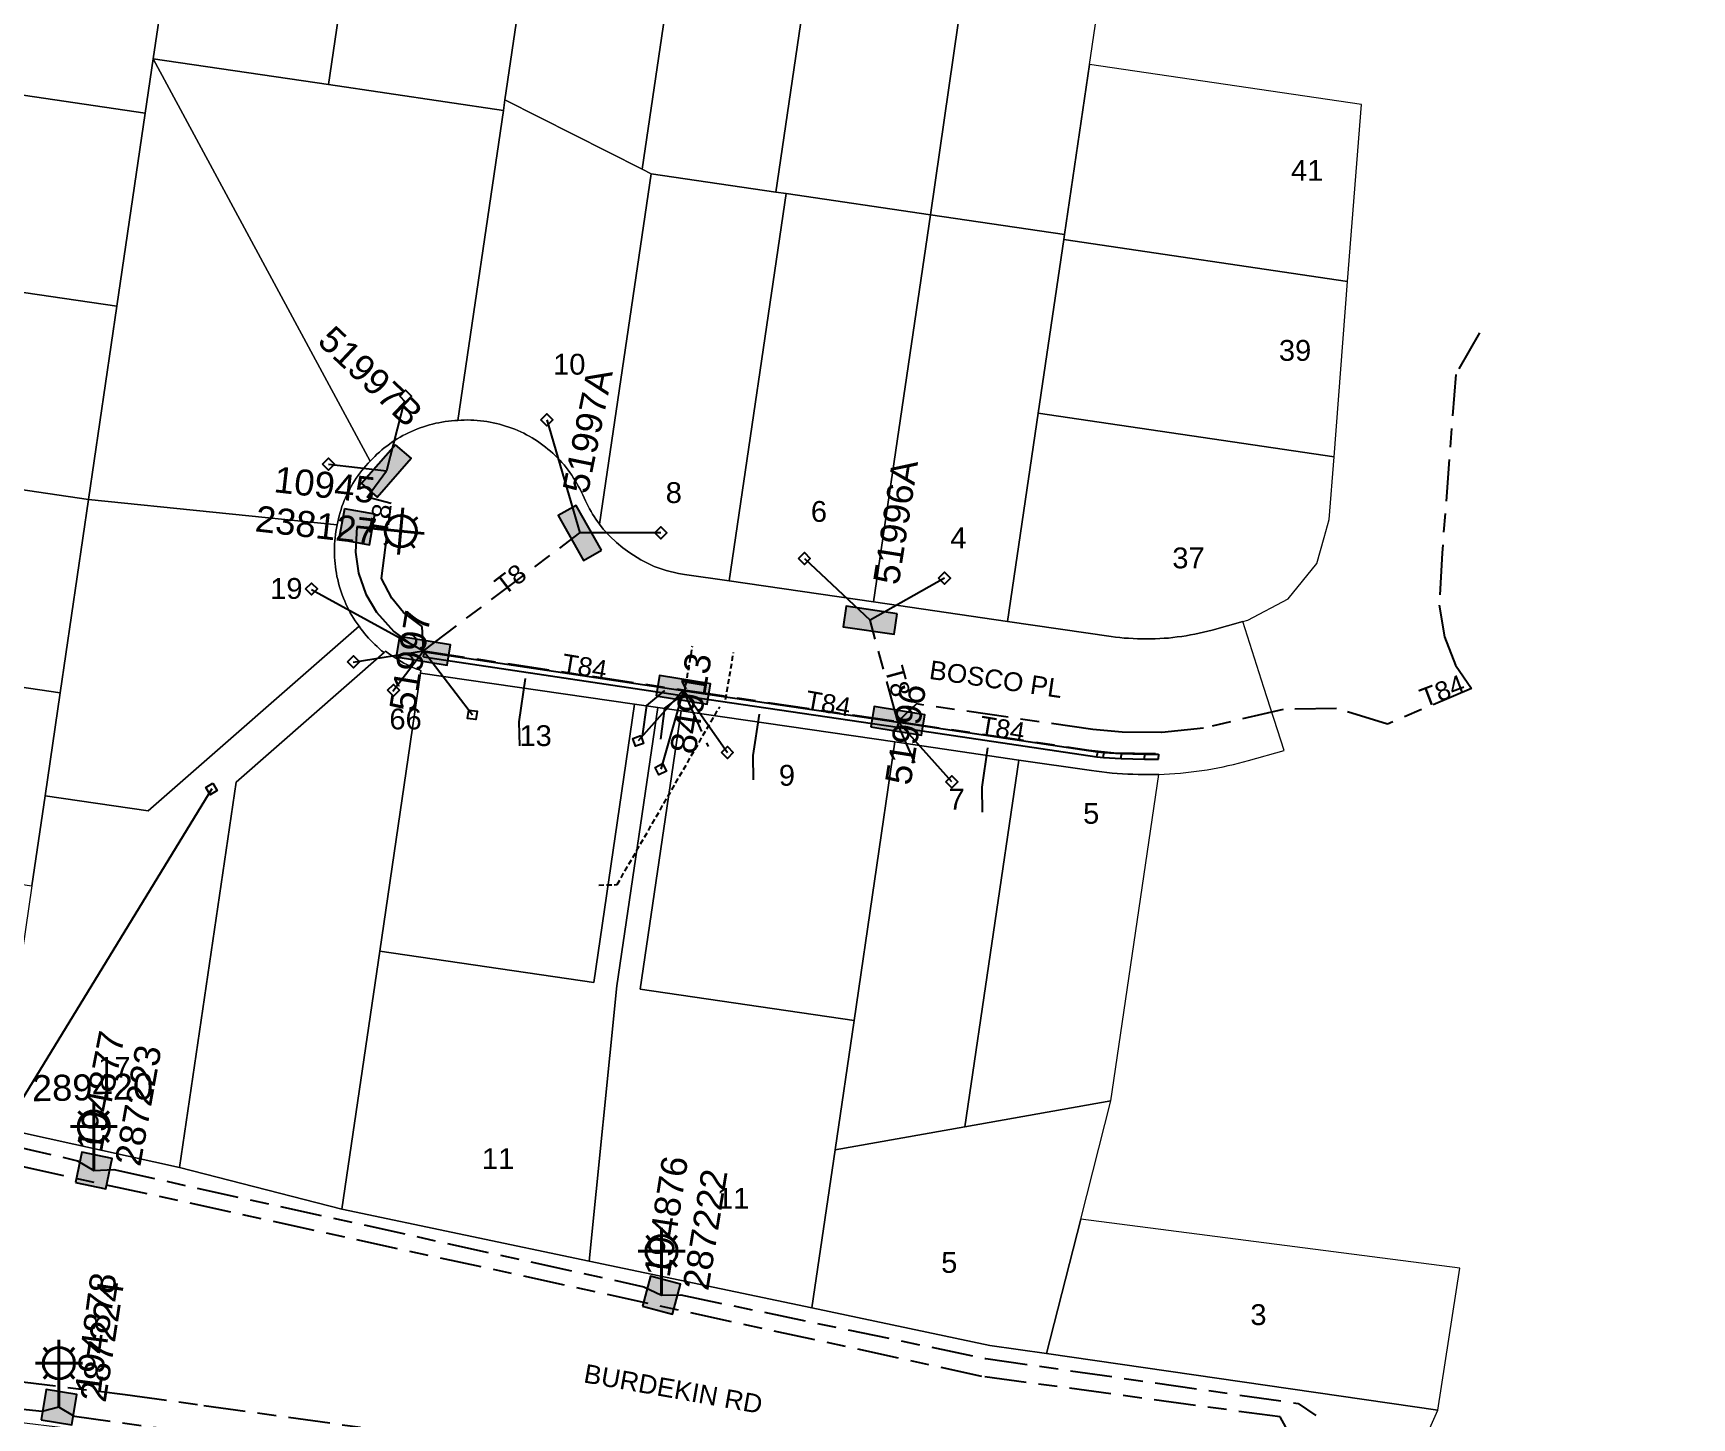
# Model space of a CAD drawing. Header units: metres. Extents: x 302094 to 304730, y 6265242 to 6268907.
# Drawn here: x 304093 to 304252.2, y 6267763.7 to 6267896.6 of the extents above; entities that cross this region are included whole.
import ezdxf
from ezdxf.enums import TextEntityAlignment as Align

# ---------------------------------------------------------------- set-up
doc = ezdxf.new("R2010")
doc.units = ezdxf.units.M
doc.linetypes.add('Cable Exist UG', pattern=[8.2, 4, -1.2, 1.8, -1.2])
doc.linetypes.add('DASHED', pattern=[0.75, 0.5, -0.25])
doc.layers.get('0').update_dxf_attribs({"color": 6})
for name, color, linetype in [('_User Miscellaneous12', 7, 'Continuous'), ('Duct_SP_EXT', 7, 'Continuous'), ('Equip_SP_SL_EXT', 7, 'Continuous'), ('Mains_HV_EXT', 1, 'Continuous'), ('Mains_LV_EXT', 5, 'Continuous'), ('Mains_LV_SL_EXT', 4, 'Continuous'), ('Mains_SL_EXT', 3, 'Continuous'), ('Mains_TR_EXT', 7, 'Continuous'), ('Services_SP_EXT', 7, 'Continuous'), ('SupportsOH_SP_TR_HV_LV_SL_EXT', 7, 'Continuous'), ('SupportsUG_SP_LV_EXT', 7, 'Continuous'), ('SupportsUG_SP_LV_SL_EXT', 7, 'Continuous'), ('Trench_SP_EXT', 7, 'Continuous')]:
    doc.layers.add(name, color=color, linetype=linetype)
for name, color, linetype, lineweight in [('Cadastre Buildings_SP_EXT', 9, 'Continuous', 5), ('Cadastre Land Parcels_SP_EXT', 7, 'Continuous', 5), ('Cadastre Roads_SP_EXT', 9, 'Continuous', 5)]:
    doc.layers.add(name, color=color, linetype=linetype, lineweight=lineweight)
doc.layers.add('UNKNOWN_FEATURES', color=1, linetype='DASHED', plot=False)
doc.styles.add('COLUMN_LABEL', font='arial.ttf')
doc.styles.add('iecARIAL', font='arial.ttf', dxfattribs={"height": 2})
doc.styles.add('POLE_LABEL', font='arial.ttf')
doc.styles.get("Standard").update_dxf_attribs({"font": 'arial.ttf'})

# ---------------------------------------------------------------- blocks, each defined once
blk = doc.blocks.new('COLUMN_EXT')
blk.add_hatch(color=256).paths.add_polyline_path([(-1.49, 1.48), (-1.49, -1.49), (1.48, -1.49), (1.48, 1.48)])
blk.add_lwpolyline([(-1.49, -1.49), (1.48, -1.49), (1.48, 1.48), (-1.49, 1.48)], close=True)
for tag, height, style, flags, p in [('ASSET_NUM', 2.5, 'COLUMN_LABEL', 8, (2, 2)), ('STRUCTURE_PLANT_NUMBER', 0.2, 'POLE_LABEL', 9, (1.81, 0.03)), ('STREET_CODE', 0.2, 'COLUMN_LABEL', 9, (1.81, -0.2))]:
    blk.add_attdef(tag, text='', height=height, dxfattribs=dict(style=style, flags=flags)).set_placement(p, align=Align.MIDDLE_LEFT)
at = {"flags": 9}
for tag, p in [('COLUMN_TYPE', (1.81, -0.4)), ('OWNED_BY', (1.81, -0.6)), ('STATE', (1.81, -0.8)), ('USAGE', (1.81, -1)), ('STREETNAME', (1.81, -1.6)), ('LEGEND', (1.81, -1.2)), ('LOCATION', (1.81, -1.4)), ('SUBURB', (1.81, -1.8)), ('NOTES', (1.81, -2))]:
    blk.add_attdef(tag, text='', height=0.2, dxfattribs=at).set_placement(p, align=Align.MIDDLE_LEFT)
at = {"flags": 1}
blk.add_attdef('Z', (1.81, -2.35), '', height=0.2, dxfattribs=at)
blk = doc.blocks.new('PILLAR_EXT')
blk.add_hatch(color=256).paths.add_polyline_path([(-2.475, 0.99), (-2.475, -0.99), (2.475, -0.99), (2.475, 0.99)])
blk.add_lwpolyline([(-2.475, -0.99), (2.475, -0.99), (2.475, 0.99), (-2.475, 0.99)], close=True)
at = {"style": 'iecARIAL', "flags": 8}
blk.add_attdef('ASSET_NUM', (1.5, 3.5), '', height=2.5, dxfattribs=at)
for tag, p, flags in [('OWNED_BY', (0, -0.2), 9), ('STATE', (0, -0.4), 9), ('SUPPORT_TYPE', (0, -0.6), 9), ('USAGE', (0, -0.8), 9), ('LEGEND', (0, -1), 9), ('LOCATION', (0, -1.2), 9), ('NOTES', (0, -1.4), 9), ('PARENT', (0, -1.6), 9), ('STREETNAME', (0, -1.8), 9), ('SUBURB', (0, -2), 1)]:
    blk.add_attdef(tag, p, '', height=0.2, dxfattribs=dict(flags=flags))
blk = doc.blocks.new('SL_LANTERN_EXT')
at = {"lineweight": 40}
for p, q in [((0, 1.97), (0, 6.47)), ((-1.46, 5.68), (-1.06, 5.28)), ((1.46, 5.68), (1.06, 5.28)), ((-2.25, 4.22), (2.25, 4.22)), ((-1.46, 2.76), (-1.06, 3.16)), ((0, 0), (0, 2.72)), ((1.46, 2.76), (1.06, 3.16))]:
    blk.add_line(p, q, dxfattribs=at)
blk.add_circle((0, 4.22), 1.5, dxfattribs=at)
at = {"style": 'iecARIAL', "flags": 8}
blk.add_attdef('ASSET_NUM', (1.5, 1.5), '', height=2.5, dxfattribs=at)
for tag, p, height, flags in [('OPERATING_VOLTAGE', (0.98, -1.65), 0.2, 9), ('CONSTRUCTED_VOLTAGE', (0.98, -0.65), 0.2, 9), ('CONTROL_TYPE', (0.98, -0.85), 0.2, 9), ('LANTERN_PURPOSE', (0.98, -1.05), 0.2, 9), ('LANTERN_TYPE', (0.98, -1.25), 0.2, 9), ('NO_PHASES', (0.98, -1.45), 0.2, 9), ('LNUMBER', (2.18, -3.25), 2.5, 8), ('ORIENTATION', (0.98, -1.85), 0.2, 9), ('OWNED_BY', (0.98, -2.05), 0.2, 9), ('STATE', (0.98, -2.25), 0.2, 9), ('USAGE', (0.98, -2.45), 0.2, 9), ('CEXIST', (0.98, -2.65), 0.2, 9), ('CNEW', (0.98, -2.85), 0.2, 9), ('CNUMBER', (0.98, -3.05), 0.2, 9), ('CREMOVE', (0.98, -3.25), 0.2, 9), ('CREPLACE', (0.98, -3.45), 0.2, 9), ('LKINGHEIGHT', (0.98, -3.65), 0.2, 9), ('LBRACKET', (0.98, -3.85), 0.2, 9), ('LBRACKETVOCAB', (0.98, -4.05), 0.2, 9), ('LCATEGORY', (0.98, -4.25), 0.2, 9), ('LCHARGE1', (0.98, -4.45), 0.2, 9), ('LCHARGE1PERCENT', (0.98, -4.65), 0.2, 9), ('LCHARGE2', (0.98, -4.85), 0.2, 9), ('LCHARGE2PERCENT', (0.98, -5.05), 0.2, 9), ('LCHARGE3', (0.98, -5.25), 0.2, 9), ('LCHARGE3PERCENT', (0.98, -5.45), 0.2, 9), ('LEXIST', (0.98, -5.65), 0.2, 9), ('LLAMP', (0.98, -5.85), 0.2, 9), ('LLAMPVOCAB', (0.98, -6.05), 0.2, 9), ('LMAST', (0.98, -6.25), 0.2, 9), ('LMASTVOCAB', (0.98, -6.45), 0.2, 9), ('LNEW', (0.98, -6.65), 0.2, 9), ('LANTNUMBER', (0.98, -6.85), 0.2, 9), ('LOUTREACH', (0.98, -7.25), 0.2, 9), ('LOUTREACHVOCAB', (0.98, -7.45), 0.2, 9), ('LRATECODE', (0.98, -7.65), 0.2, 9), ('LREMOVE', (0.98, -7.85), 0.2, 9), ('LREPLACE', (0.98, -8.05), 0.2, 9), ('STREETNAME', (0.98, -9.25), 0.2, 9), ('SUBURB', (0.98, -9.45), 0.2, 1), ('LTYPE', (0.98, -8.25), 0.2, 9), ('LTYPEVOCAB', (0.98, -8.45), 0.2, 9), ('LEGEND', (0.98, -8.65), 0.2, 9), ('LOCATION', (0.98, -8.85), 0.2, 9), ('NOTES', (0.98, -9.05), 0.2, 9)]:
    blk.add_attdef(tag, p, '', height=height, dxfattribs=dict(flags=flags))
blk = doc.blocks.new('CCP_EXT')
at = {"flags": 9}
for tag, p in [('LIFE_SUPPORT', (0, -1.6)), ('STATE', (0, -1.8)), ('NOTES', (0, -2))]:
    blk.add_attdef(tag, text='', height=0.2, dxfattribs=at).set_placement(p, align=Align.MIDDLE_LEFT)
blk.add_wipeout([(0, 0.57), (0.57, 0), (0, -0.57), (-0.57, 0)])
blk.add_lwpolyline([(-0.57, 0), (0, 0.57), (0.57, 0), (0, -0.57), (-0.57, 0)])
at = {"flags": 1}
blk.add_attdef('Z', (0, 0), '', height=0.2, dxfattribs=at)
at = {"flags": 9}
for tag, p in [('CCP_TYPE', (0, 0)), ('CONSTRUCTED_VOLTAGE', (0, -0.2)), ('OPERATING_VOLTAGE', (0, -0.6)), ('ORIENTATION', (0, -0.8)), ('OWNED_BY', (0, -1)), ('NO_PHASES', (0, -0.4)), ('USAGE', (0, -1.2)), ('LEGEND', (0, -1.4))]:
    blk.add_attdef(tag, text='', height=0.2, dxfattribs=at).set_placement(p, align=Align.MIDDLE_LEFT)
blk = doc.blocks.new('POLE_EXT')
blk.add_hatch(color=256).paths.add_polyline_path([(-1, 0, 1), (1, 0, 1)])
blk.add_lwpolyline([(-1, 0, 1), (1, 0, 1)], format="xyb", close=True)
for tag, height, flags, p in [('pNumber', 2.5, 8, (-17.84, 2.07)), ('OWNED_BY', 0.2, 9, (1.35, -0.4)), ('SPECIAL_USE', 0.2, 9, (1.35, -0.8)), ('STATE', 0.2, 9, (1.35, -1)), ('cLV', 0.2, 9, (1.35, -1.4)), ('hDepth', 0.2, 9, (1.35, -1.6)), ('PARENT', 0.2, 9, (1.35, -0.6)), ('USAGE', 0.2, 9, (1.35, -1.2)), ('hDia', 0.2, 9, (1.35, -1.8)), ('cHV', 0.2, 9, (1.35, -2)), ('LBRACKET', 0.2, 9, (1.35, -2.2)), ('LExisting', 0.2, 9, (1.35, -2.4)), ('LANTNUMBER', 0.2, 9, (1.35, -2.6)), ('LOther', 0.2, 9, (1.35, -2.8)), ('LRemove', 0.2, 9, (1.35, -3)), ('LEGEND', 0.2, 9, (1.35, -3.2)), ('cLinedev', 0.2, 9, (1.35, -3.4)), ('pExisting', 0.2, 9, (1.35, -3.8)), ('pFooting', 0.2, 9, (1.35, -4.4)), ('pNew', 0.2, 9, (1.35, -4.6)), ('LOCATION', 0.2, 9, (1.35, -3.6)), ('PFNUMBER', 0.2, 9, (1.35, -4)), ('NEWPFNUMBER', 0.2, 9, (1.35, -4.2)), ('pRelocate', 0.2, 9, (1.35, -5)), ('pRemove', 0.2, 9, (1.35, -5.2)), ('pReplace', 0.2, 9, (1.35, -5.4)), ('pStay', 0.2, 9, (1.35, -5.6)), ('pType', 0.2, 9, (1.35, -5.8)), ('cspan', 0.2, 9, (1.35, -6)), ('STREETNAME', 0.2, 9, (1.35, -6.2)), ('SUBURB', 0.2, 9, (1.35, -6.4)), ('OPERATED_BY', 0.2, 9, (1.36, -7.01)), ('NOTES', 0.2, 9, (1.35, -6.6)), ('MAINTAINED_BY', 0.2, 9, (1.36, -6.81))]:
    blk.add_attdef(tag, text='', height=height, dxfattribs=dict(flags=flags)).set_placement(p, align=Align.MIDDLE_LEFT)
at = {"style": 'POLE_LABEL'}
for tag, height, flags, p in [('ASSET_NUM', 2.5, 8, (2, 2)), ('STRUCTURE_PLANT_NUMBER', 0.2, 9, (1.35, 0.03)), ('STREET_CODE', 0.2, 9, (1.35, -0.2))]:
    blk.add_attdef(tag, text='', height=height, dxfattribs=dict(at, flags=flags)).set_placement(p, align=Align.MIDDLE_LEFT)
at = {"flags": 1}
blk.add_attdef('Z', (1.35, -7.33), '', height=0.2, dxfattribs=at)

msp = doc.modelspace()

# ---------------------------------------------------------------- linework, layer by layer
at = {"layer": '_User Miscellaneous12'}
for p, q in [((304130.46, 6267836.71), (304130.49, 6267836.95)), ((304130.46, 6267836.71), (304155.45, 6267832.97)), ((304130.53, 6267837.18), (304130.49, 6267836.95)), ((304130.53, 6267837.18), (304155.52, 6267833.45)), ((304155.52, 6267833.45), (304155.49, 6267833.21)), ((304155.52, 6267833.45), (304155.49, 6267833.21)), ((304155.52, 6267833.45), (304176.01, 6267830.43)), ((304155.45, 6267832.97), (304155.49, 6267833.21)), ((304155.45, 6267832.97), (304155.49, 6267833.21)), ((304155.45, 6267832.97), (304175.95, 6267829.96)), ((304175.94, 6267829.96), (304175.98, 6267830.2)), ((304175.95, 6267829.96), (304175.98, 6267830.2)), ((304176.02, 6267830.43), (304175.98, 6267830.2)), ((304176.01, 6267830.43), (304175.98, 6267830.2)), ((304176.02, 6267830.43), (304195.12, 6267827.59)), ((304175.94, 6267829.96), (304195.06, 6267827.12)), ((304195.06, 6267827.12), (304195.09, 6267827.35)), ((304195.06, 6267827.12), (304195.7, 6267827.06)), ((304195.12, 6267827.59), (304195.09, 6267827.35)), ((304195.12, 6267827.59), (304195.73, 6267827.54)), ((304195.7, 6267827.06), (304195.71, 6267827.3)), ((304195.7, 6267827.06), (304197.39, 6267826.97)), ((304195.73, 6267827.54), (304195.71, 6267827.3)), ((304195.73, 6267827.54), (304197.41, 6267827.45)), ((304197.39, 6267826.97), (304197.4, 6267827.21)), ((304197.41, 6267827.45), (304197.4, 6267827.21)), ((304197.41, 6267827.45), (304199.64, 6267827.38)), ((304199.64, 6267827.38), (304200.98, 6267827.38)), ((304199.64, 6267827.38), (304199.64, 6267827.14)), ((304199.64, 6267826.9), (304199.64, 6267827.14)), ((304200.98, 6267827.38), (304200.98, 6267827.14)), ((304200.98, 6267826.9), (304200.98, 6267827.14)), ((304197.39, 6267826.97), (304199.64, 6267826.9)), ((304199.64, 6267826.9), (304200.98, 6267826.9))]:
    msp.add_line(p, q, dxfattribs=at)
at = {"layer": 'Cadastre Land Parcels_SP_EXT', "linetype": 'Continuous'}
for points in [[(304126.12, 6267924.29), (304109.3, 6267926.76), (304106.47, 6267907.46), (304104.51, 6267894.11), (304121.32, 6267891.64), (304126.12, 6267924.29)], [(304138.26, 6267890.19), (304142.91, 6267921.82), (304126.12, 6267924.29), (304121.32, 6267891.64), (304138.11, 6267889.17), (304138.26, 6267890.19)], [(304156.77, 6267919.78), (304142.91, 6267921.82), (304138.26, 6267890.19), (304151.43, 6267883.51), (304156.77, 6267919.78)], [(304169.63, 6267917.9), (304156.77, 6267919.78), (304151.43, 6267883.51), (304152.28, 6267883.08), (304164.25, 6267881.33), (304169.63, 6267917.9)], [(304184.38, 6267915.74), (304169.63, 6267917.9), (304164.25, 6267881.33), (304165.25, 6267881.19), (304179.1, 6267879.15), (304184.38, 6267915.74)], [(304194.37, 6267893.58), (304197.36, 6267913.94), (304195.94, 6267914.09), (304194.33, 6267914.3), (304192.82, 6267914.51), (304191.7, 6267914.67), (304191.27, 6267914.73), (304184.38, 6267915.74), (304179.1, 6267879.15), (304191.96, 6267877.26), (304194.37, 6267893.58)], [(304104.51, 6267894.11), (304106.47, 6267907.46), (304077.38, 6267911.74), (304074.65, 6267893.19), (304103.74, 6267888.91), (304104.51, 6267894.11)], [(304103.74, 6267888.91), (304074.65, 6267893.19), (304071.93, 6267874.64), (304101.02, 6267870.36), (304103.74, 6267888.91)], [(304220.46, 6267889.74), (304194.37, 6267893.58), (304191.96, 6267877.26), (304191.89, 6267876.76), (304219.14, 6267872.75), (304220.46, 6267889.74)], [(304152.28, 6267883.08), (304151.43, 6267883.51), (304138.26, 6267890.19), (304138.11, 6267889.17), (304133.74, 6267859.41), (304134.05, 6267859.43), (304134.36, 6267859.44), (304134.67, 6267859.45), (304134.98, 6267859.44), (304135.29, 6267859.43), (304135.6, 6267859.41), (304135.91, 6267859.38), (304136.22, 6267859.34), (304136.52, 6267859.3), (304136.83, 6267859.25), (304137.13, 6267859.19), (304137.44, 6267859.12), (304137.74, 6267859.04), (304138.04, 6267858.96), (304138.33, 6267858.87), (304138.63, 6267858.77), (304138.92, 6267858.67), (304139.21, 6267858.56), (304139.49, 6267858.43), (304139.78, 6267858.31), (304140.06, 6267858.17), (304140.33, 6267858.03), (304140.6, 6267857.88), (304140.87, 6267857.73), (304141.14, 6267857.56), (304141.4, 6267857.4), (304141.65, 6267857.22), (304141.9, 6267857.04), (304142.15, 6267856.85), (304142.39, 6267856.65), (304142.63, 6267856.45), (304142.86, 6267856.25), (304143.08, 6267856.03), (304143.3, 6267855.82), (304143.52, 6267855.59), (304143.73, 6267855.36), (304143.93, 6267855.13), (304144.13, 6267854.89), (304144.32, 6267854.64), (304144.5, 6267854.4), (304144.68, 6267854.14), (304144.85, 6267853.88), (304145.02, 6267853.62), (304145.17, 6267853.35), (304145.32, 6267853.08), (304145.47, 6267852.81), (304145.61, 6267852.53), (304145.74, 6267852.25), (304145.86, 6267851.97), (304145.98, 6267851.7), (304146.11, 6267851.44), (304146.24, 6267851.18), (304146.38, 6267850.92), (304146.53, 6267850.67), (304146.68, 6267850.42), (304146.83, 6267850.17), (304147, 6267849.93), (304147.16, 6267849.69), (304147.34, 6267849.45), (304152.28, 6267883.08)], [(304164.25, 6267881.33), (304152.28, 6267883.08), (304147.34, 6267849.45), (304147.7, 6267848.97), (304148.32, 6267848.31), (304148.96, 6267847.68), (304149.59, 6267847.17), (304150.24, 6267846.69), (304151.31, 6267846.04), (304152.59, 6267845.4), (304153.74, 6267845), (304154.91, 6267844.71), (304155.5, 6267844.63), (304159.78, 6267844.01), (304165.25, 6267881.19), (304164.25, 6267881.33)], [(304179.1, 6267879.15), (304165.25, 6267881.19), (304159.78, 6267844.01), (304173.63, 6267841.99), (304179.1, 6267879.15)], [(304189.44, 6267860.1), (304191.89, 6267876.76), (304191.96, 6267877.26), (304179.1, 6267879.15), (304173.63, 6267841.99), (304186.5, 6267840.11), (304189.44, 6267860.1)], [(304219.14, 6267872.75), (304191.89, 6267876.76), (304189.44, 6267860.1), (304217.84, 6267855.92), (304219.14, 6267872.75)], [(304101.02, 6267870.36), (304071.93, 6267874.64), (304069.21, 6267856.09), (304098.3, 6267851.81), (304101.02, 6267870.36)], [(304200.67, 6267838.44), (304201.1, 6267838.46), (304201.52, 6267838.49), (304201.95, 6267838.52), (304202.37, 6267838.57), (304202.79, 6267838.62), (304203.22, 6267838.67), (304203.64, 6267838.74), (304204.06, 6267838.81), (304204.47, 6267838.89), (304204.89, 6267838.98), (304205.31, 6267839.07), (304205.72, 6267839.17), (304206.13, 6267839.28), (304209.08, 6267840.11), (304209.55, 6267840.24), (304213.43, 6267842.27), (304216.19, 6267845.67), (304216.9, 6267848.18), (304217.38, 6267849.89), (304217.84, 6267855.92), (304189.44, 6267860.1), (304186.5, 6267840.11), (304196.43, 6267838.67), (304196.85, 6267838.61), (304197.27, 6267838.56), (304197.7, 6267838.52), (304198.12, 6267838.49), (304198.55, 6267838.46), (304198.97, 6267838.44), (304199.4, 6267838.43), (304199.82, 6267838.43), (304200.25, 6267838.43), (304200.67, 6267838.44)], [(304098.3, 6267851.81), (304069.21, 6267856.09), (304066.48, 6267837.54), (304095.57, 6267833.27), (304098.3, 6267851.81)], [(304124.26, 6267839.65), (304124.08, 6267839.9), (304123.9, 6267840.16), (304123.73, 6267840.42), (304123.57, 6267840.68), (304123.42, 6267840.95), (304123.27, 6267841.23), (304123.13, 6267841.5), (304123, 6267841.79), (304122.88, 6267842.07), (304122.76, 6267842.36), (304122.65, 6267842.65), (304122.54, 6267842.94), (304122.45, 6267843.24), (304122.36, 6267843.53), (304122.28, 6267843.83), (304122.21, 6267844.13), (304122.14, 6267844.44), (304122.08, 6267844.74), (304122.03, 6267845.05), (304121.99, 6267845.36), (304121.96, 6267845.67), (304121.93, 6267845.97), (304121.91, 6267846.29), (304121.9, 6267846.6), (304121.9, 6267846.91), (304121.9, 6267847.22), (304121.91, 6267847.53), (304121.94, 6267847.84), (304121.96, 6267848.15), (304122, 6267848.45), (304122.04, 6267848.76), (304122.1, 6267849.07), (304122.16, 6267849.37), (304098.3, 6267851.81), (304095.57, 6267833.27), (304094.12, 6267823.38), (304104.02, 6267821.92), (304124.26, 6267839.65)], [(304112.46, 6267824.69), (304126.66, 6267837.12), (304126.43, 6267837.3), (304126.21, 6267837.49), (304125.99, 6267837.69), (304125.78, 6267837.89), (304125.57, 6267838.09), (304125.37, 6267838.3), (304125.17, 6267838.51), (304124.98, 6267838.73), (304124.79, 6267838.95), (304124.61, 6267839.18), (304124.43, 6267839.41), (304124.26, 6267839.65), (304104.02, 6267821.92), (304094.12, 6267823.38), (304092.85, 6267814.72), (304089.45, 6267791.58), (304107.03, 6267787.68), (304112.46, 6267824.69)], [(304094.12, 6267823.38), (304095.57, 6267833.27), (304066.48, 6267837.54), (304063.76, 6267818.99), (304092.85, 6267814.72), (304094.12, 6267823.38)], [(304126.24, 6267808.45), (304130.17, 6267835.16), (304130.2, 6267835.4), (304129.92, 6267835.5), (304129.65, 6267835.61), (304129.37, 6267835.73), (304129.1, 6267835.86), (304128.83, 6267835.99), (304128.57, 6267836.12), (304128.3, 6267836.27), (304128.04, 6267836.41), (304127.79, 6267836.57), (304127.54, 6267836.73), (304127.29, 6267836.9), (304127.05, 6267837.07), (304126.81, 6267837.25), (304126.66, 6267837.12), (304112.46, 6267824.69), (304107.03, 6267787.68), (304122.61, 6267783.71), (304126.24, 6267808.45)], [(304150.7, 6267832.17), (304130.17, 6267835.16), (304126.24, 6267808.45), (304146.78, 6267805.46), (304150.7, 6267832.17)], [(304152.93, 6267831.85), (304150.7, 6267832.17), (304146.78, 6267805.46), (304126.24, 6267808.45), (304122.61, 6267783.71), (304146.33, 6267778.72), (304149.01, 6267805.13), (304152.93, 6267831.85)], [(304169.94, 6267789.39), (304171.77, 6267801.82), (304151.24, 6267804.81), (304155.16, 6267831.53), (304152.93, 6267831.85), (304149.01, 6267805.13), (304146.33, 6267778.72), (304167.72, 6267774.22), (304169.94, 6267789.39)], [(304175.69, 6267828.54), (304155.16, 6267831.53), (304151.24, 6267804.81), (304171.77, 6267801.82), (304175.69, 6267828.54)], [(304187.57, 6267826.81), (304175.69, 6267828.54), (304171.77, 6267801.82), (304169.94, 6267789.39), (304182.4, 6267791.6), (304187.57, 6267826.81)], [(304200.02, 6267825.41), (304199.52, 6267825.42), (304199.02, 6267825.42), (304198.53, 6267825.44), (304198.03, 6267825.46), (304197.53, 6267825.48), (304197.03, 6267825.52), (304196.54, 6267825.56), (304196.04, 6267825.61), (304195.54, 6267825.66), (304195.05, 6267825.73), (304194.56, 6267825.79), (304187.57, 6267826.81), (304182.4, 6267791.6), (304196.41, 6267794.09), (304201.02, 6267825.43), (304200.52, 6267825.42), (304200.02, 6267825.41)], [(304193.53, 6267782.73), (304196.41, 6267794.09), (304182.4, 6267791.6), (304169.94, 6267789.39), (304167.72, 6267774.22), (304184.81, 6267770.62), (304190.25, 6267769.83), (304193.53, 6267782.73)], [(304229.91, 6267778.04), (304193.53, 6267782.73), (304190.25, 6267769.83), (304227.79, 6267764.39), (304229.91, 6267778.04)]]:
    msp.add_lwpolyline(points, close=True, dxfattribs=at)
at = {"layer": 'Cadastre Roads_SP_EXT', "linetype": 'Continuous'}
msp.add_lwpolyline([(304091.34, 6267763.29), (304100.89, 6267762.13), (304108.81, 6267761.11), (304125.55, 6267758.65), (304126.61, 6267758.5), (304150.44, 6267755.06), (304170.29, 6267752.23), (304177.42, 6267751.18), (304186.99, 6267749.4), (304203.68, 6267746.27), (304218.47, 6267743.52), (304222.96, 6267753.57), (304222.96, 6267753.57), (304227.79, 6267764.39), (304190.25, 6267769.83), (304184.81, 6267770.62), (304167.72, 6267774.22), (304146.33, 6267778.72), (304122.61, 6267783.71), (304107.03, 6267787.68), (304089.45, 6267791.58)], dxfattribs=at)
at = {"layer": 'Duct_SP_EXT'}
for p, q in [((304130.46, 6267836.71), (304130.49, 6267836.95)), ((304130.46, 6267836.71), (304155.45, 6267832.97)), ((304130.53, 6267837.18), (304130.49, 6267836.95)), ((304130.53, 6267837.18), (304155.52, 6267833.45)), ((304155.52, 6267833.45), (304155.49, 6267833.21)), ((304155.52, 6267833.45), (304155.49, 6267833.21)), ((304155.52, 6267833.45), (304176.01, 6267830.43)), ((304155.45, 6267832.97), (304155.49, 6267833.21)), ((304155.45, 6267832.97), (304155.49, 6267833.21)), ((304155.45, 6267832.97), (304175.95, 6267829.96)), ((304175.94, 6267829.96), (304175.98, 6267830.2)), ((304175.95, 6267829.96), (304175.98, 6267830.2)), ((304176.02, 6267830.43), (304175.98, 6267830.2)), ((304176.01, 6267830.43), (304175.98, 6267830.2)), ((304176.02, 6267830.43), (304195.12, 6267827.59)), ((304175.94, 6267829.96), (304195.06, 6267827.12)), ((304195.06, 6267827.12), (304195.09, 6267827.35)), ((304195.06, 6267827.12), (304195.7, 6267827.06)), ((304195.12, 6267827.59), (304195.09, 6267827.35)), ((304195.12, 6267827.59), (304195.73, 6267827.54)), ((304195.7, 6267827.06), (304195.71, 6267827.3)), ((304195.7, 6267827.06), (304197.39, 6267826.97)), ((304195.73, 6267827.54), (304195.71, 6267827.3)), ((304195.73, 6267827.54), (304197.41, 6267827.45)), ((304197.39, 6267826.97), (304197.4, 6267827.21)), ((304197.41, 6267827.45), (304197.4, 6267827.21)), ((304197.41, 6267827.45), (304199.64, 6267827.38)), ((304199.64, 6267827.38), (304200.98, 6267827.38)), ((304199.64, 6267827.38), (304199.64, 6267827.14)), ((304199.64, 6267826.9), (304199.64, 6267827.14)), ((304200.98, 6267827.38), (304200.98, 6267827.14)), ((304200.98, 6267826.9), (304200.98, 6267827.14)), ((304197.39, 6267826.97), (304199.64, 6267826.9)), ((304199.64, 6267826.9), (304200.98, 6267826.9))]:
    msp.add_line(p, q, dxfattribs=at)
at = {"layer": 'Duct_SP_EXT', "linetype": 'Continuous'}
for points in [[(304139.68, 6267828.18), (304139.64, 6267830.48), (304140.23, 6267834.62)], [(304162.12, 6267824.9), (304162.07, 6267827.23), (304162.7, 6267831.22)], [(304184.1, 6267821.81), (304184.05, 6267824.21), (304184.6, 6267827.99)]]:
    msp.add_lwpolyline(points, dxfattribs=at)
at = {"layer": 'Mains_HV_EXT', "linetype": 'Cable Exist UG'}
msp.add_lwpolyline([(304614.21, 6267788), (304616.01, 6267789.37), (304623.3, 6267791), (304624.29, 6267787.63), (304624.78, 6267784.15), (304624.85, 6267780.48), (304624.67, 6267777.79), (304622.58, 6267762.92), (304619.86, 6267749.46), (304617.94, 6267748.91), (304616.23, 6267748.18), (304615.21, 6267747.96), (304610.28, 6267706.37), (304475.78, 6267725.23), (304413.66, 6267732.53), (304214.25, 6267760.84), (304212.65, 6267763.75), (304184.04, 6267767.64), (304088.94, 6267788.43), (304070.61, 6267793.28), (304023.25, 6267799.17), (303912.55, 6267807.68), (303866.47, 6267814.32)], dxfattribs=at)
at = {"layer": 'Mains_LV_EXT', "linetype": 'Cable Exist UG'}
for points in [[(304130.43, 6267837.28), (304145.45, 6267848.61)], [(304175.97, 6267830.5), (304173.31, 6267840.22)], [(304130.43, 6267837.28), (304155.39, 6267833.54)], [(304155.39, 6267833.54), (304175.97, 6267830.5)], [(304175.97, 6267830.5), (304194.31, 6267827.77), (304196.69, 6267827.5), (304200.97, 6267827.44)]]:
    msp.add_lwpolyline(points, dxfattribs=at)
at = {"layer": 'Mains_SL_EXT', "linetype": 'Cable Exist UG'}
for points in [[(304070.28, 6267795.04), (304071.57, 6267794.89), (304073.9, 6267793.84), (304077.42, 6267792.79), (304087.43, 6267790.56), (304087.98, 6267790.93), (304090.43, 6267790.42), (304090.77, 6267789.84), (304097.25, 6267788.35), (304098.8, 6267787.4)], [(304098.8, 6267787.4), (304100.72, 6267787.49), (304151.58, 6267776.25), (304153.3, 6267775.44)], [(304153.3, 6267775.44), (304155.14, 6267775.47), (304184.43, 6267769.35), (304214.4, 6267765.05), (304216.1, 6267763.89)], [(304095.46, 6267764.69), (304093.86, 6267764.28), (304073.78, 6267766.36), (304072.66, 6267767.15)], [(304150.85, 6267756.96), (304149.13, 6267756.7), (304096.95, 6267763.78), (304095.46, 6267764.69)]]:
    msp.add_lwpolyline(points, dxfattribs=at)
at = {"layer": 'Mains_TR_EXT', "linetype": 'Cable Exist UG'}
msp.add_lwpolyline([(304091.15, 6267767.21), (304101.81, 6267765.91), (304109.36, 6267764.86), (304126.23, 6267762.5), (304127.73, 6267762.3), (304150.99, 6267758.98), (304172.04, 6267755.95), (304178.24, 6267755.1), (304187.74, 6267753.34), (304204.42, 6267750.2), (304219.2, 6267747.48), (304274.66, 6267741.5), (304274.66, 6267741.5), (304299.21, 6267737.83), (304322.76, 6267734.29), (304334.73, 6267732.5), (304349.86, 6267730.28), (304350.22, 6267730.2), (304364.7, 6267728.12), (304379.29, 6267725.95), (304426.81, 6267719.49)], dxfattribs=at)
at = {"layer": 'Trench_SP_EXT', "linetype": 'Cable Exist UG'}
for points in [[(304153.23, 6267828.82), (304153.6, 6267831.79), (304155.49, 6267833.21)], [(304155.49, 6267833.21), (304157.76, 6267828.1)], [(304175.98, 6267830.2), (304178.03, 6267825.46)]]:
    msp.add_lwpolyline(points, dxfattribs=at)
at = {"layer": 'UNKNOWN_FEATURES'}
for points in [[(304155.49, 6267833.21), (304156.26, 6267837.73)], [(304159.43, 6267832.63), (304160.2, 6267837.12)]]:
    msp.add_lwpolyline(points, dxfattribs=at)

# ---------------------------------------------------------------- block references
at = {"layer": 'Equip_SP_SL_EXT'}
ref = msp.add_blockref('SL_LANTERN_EXT', (304124.06, 6267849.19), dxfattribs=dict(at, rotation=264.4805189473896))
ref.add_attrib('ASSET_NUM', '10945', dxfattribs={"layer": '0', "height": 2.5, "rotation": 353.5104, "style": 'iecARIAL'}).set_placement((304125.56, 6267850.69), align=Align.BOTTOM_RIGHT)
ref = msp.add_blockref('SL_LANTERN_EXT', (304098.8, 6267787.4), dxfattribs=at)
ref.add_attrib('ASSET_NUM', '194877', dxfattribs={"layer": '0', "height": 2.5, "rotation": 78.9118, "style": 'iecARIAL'}).set_placement((304100.3, 6267788.9), align=Align.BOTTOM_LEFT)
ref = msp.add_blockref('SL_LANTERN_EXT', (304153.3, 6267775.44), dxfattribs=at)
ref.add_attrib('ASSET_NUM', '194876', dxfattribs={"layer": '0', "height": 2.5, "rotation": 81.0992, "style": 'iecARIAL'}).set_placement((304154.8, 6267776.94), align=Align.BOTTOM_LEFT)
ref = msp.add_blockref('SL_LANTERN_EXT', (304095.46, 6267764.69), dxfattribs=at)
ref.add_attrib('ASSET_NUM', '194878', dxfattribs={"layer": '0', "height": 2.5, "rotation": 82.2785, "style": 'iecARIAL'}).set_placement((304096.96, 6267766.19), align=Align.TOP_LEFT)
at = {"layer": 'SupportsOH_SP_TR_HV_LV_SL_EXT'}
ref = msp.add_blockref('POLE_EXT', (304090.89, 6267792.55), dxfattribs=at)
ref.add_attrib('ASSET_NUM', '289420', dxfattribs={"layer": '0', "height": 2.5, "rotation": 1, "style": 'POLE_LABEL'}).set_placement((304092.89, 6267793.3), align=Align.BOTTOM_LEFT)
at = {"layer": 'SupportsUG_SP_LV_EXT'}
ref = msp.add_blockref('PILLAR_EXT', (304126.88, 6267854.56), dxfattribs=dict(at, rotation=228.9597777126988))
ref.add_attrib('ASSET_NUM', '51997B', dxfattribs={"layer": '0', "height": 2.5, "rotation": 316.6004, "style": 'iecARIAL'}).set_placement((304128.38, 6267858.06), align=Align.BOTTOM_RIGHT)
ref = msp.add_blockref('PILLAR_EXT', (304145.45, 6267848.61), dxfattribs=dict(at, rotation=119.4682251437072))
ref.add_attrib('ASSET_NUM', '51997A', dxfattribs={"layer": '0', "height": 2.5, "rotation": 78.4522, "style": 'iecARIAL'}).set_placement((304146.95, 6267852.11), align=Align.BOTTOM_LEFT)
ref = msp.add_blockref('PILLAR_EXT', (304173.31, 6267840.22), dxfattribs=dict(at, rotation=171.5251693822011))
ref.add_attrib('ASSET_NUM', '51996A', dxfattribs={"layer": '0', "height": 2.5, "rotation": 81.0635, "style": 'iecARIAL'}).set_placement((304174.81, 6267843.72), align=Align.MIDDLE_LEFT)
ref = msp.add_blockref('PILLAR_EXT', (304130.43, 6267837.28), dxfattribs=dict(at, rotation=350.7223671688688))
ref.add_attrib('ASSET_NUM', '51997', dxfattribs={"layer": '0', "height": 2.5, "rotation": 80.5723, "style": 'iecARIAL'}).set_placement((304131.93, 6267840.78), align=Align.BOTTOM_RIGHT)
ref = msp.add_blockref('PILLAR_EXT', (304155.39, 6267833.54), dxfattribs=dict(at, rotation=350.7223671688688))
ref.add_attrib('ASSET_NUM', '84913', dxfattribs={"layer": '0', "height": 2.5, "rotation": 80.5723, "style": 'iecARIAL'}).set_placement((304156.89, 6267837.04), align=Align.MIDDLE_RIGHT)
ref = msp.add_blockref('PILLAR_EXT', (304175.97, 6267830.58), dxfattribs=dict(at, rotation=350.5998179543111))
ref.add_attrib('ASSET_NUM', '51996', dxfattribs={"layer": '0', "height": 2.5, "rotation": 81.0169, "style": 'iecARIAL'}).set_placement((304177.47, 6267834.08), align=Align.MIDDLE_RIGHT)
at = {"layer": 'SupportsUG_SP_LV_SL_EXT'}
ref = msp.add_blockref('COLUMN_EXT', (304124.06, 6267849.19), dxfattribs=dict(at, rotation=259.9087295692741))
ref.add_attrib('ASSET_NUM', '238127', dxfattribs={"layer": '0', "height": 2.5, "rotation": 353.5104, "style": 'COLUMN_LABEL'}).set_placement((304126.06, 6267849.94), align=Align.TOP_RIGHT)
ref = msp.add_blockref('COLUMN_EXT', (304098.8, 6267787.4), dxfattribs=dict(at, rotation=348.1709965909478))
ref.add_attrib('ASSET_NUM', '287223', dxfattribs={"layer": '0', "height": 2.5, "rotation": 79.8282, "style": 'COLUMN_LABEL'}).set_placement((304100.8, 6267788.15), align=Align.TOP_LEFT)
ref = msp.add_blockref('COLUMN_EXT', (304153.3, 6267775.44), dxfattribs=dict(at, rotation=345.0990984308299))
ref.add_attrib('ASSET_NUM', '287222', dxfattribs={"layer": '0', "height": 2.5, "rotation": 80.749, "style": 'COLUMN_LABEL'}).set_placement((304155.3, 6267776.19), align=Align.TOP_LEFT)
ref = msp.add_blockref('COLUMN_EXT', (304095.46, 6267764.69), dxfattribs=dict(at, rotation=350.7538701742279))
ref.add_attrib('ASSET_NUM', '287224', dxfattribs={"layer": '0', "height": 2.5, "rotation": 81.2538, "style": 'COLUMN_LABEL'}).set_placement((304097.46, 6267765.44), align=Align.TOP_LEFT)

# ---------------------------------------------------------------- texts
at = {"layer": 'Cadastre Land Parcels_SP_EXT'}
for s, p in [('41', (304213.7, 6267882.41)), ('39', (304212.54, 6267865.13)), ('10', (304142.88, 6267863.8)), ('8', (304153.69, 6267851.48)), ('6', (304167.62, 6267849.67)), ('4', (304181.01, 6267847.13)), ('37', (304202.31, 6267845.21)), ('19', (304115.73, 6267842.28)), ('66', (304127.17, 6267829.75)), ('13', (304139.65, 6267828.15)), ('9', (304164.55, 6267824.34)), ('7', (304180.84, 6267822.05)), ('5', (304193.75, 6267820.69)), ('17', (304099.22, 6267796.31)), ('11', (304136.05, 6267787.55)), ('11', (304158.61, 6267783.74)), ('5', (304180.13, 6267777.58)), ('3', (304209.8, 6267772.57))]:
    msp.add_text(s, height=2, dxfattribs=at).set_placement(p)
at = {"layer": 'Cadastre Roads_SP_EXT'}
for s, rotation, p in [('BOSCO PL', 351.6646, (304178.9, 6267834.61)), ('BURDEKIN RD', 349.9088, (304145.73, 6267767.08))]:
    msp.add_text(s, height=1.8, rotation=rotation, dxfattribs=at).set_placement(p)
at = {"layer": 'Mains_LV_EXT'}
for s, rotation, p in [('T8', 81.412, (304126.96, 6267848.34)), ('T8', 37.4768, (304138.18, 6267842.55)), ('T84', 350.5394, (304143.62, 6267835.26)), ('T8', 285.2853, (304174.7, 6267835.55)), ('T84', 349.9307, (304167, 6267831.73)), ('T84', 20.8072, (304226.5, 6267831.84)), ('T84', 350.5994, (304183.72, 6267829.29))]:
    msp.add_text(s, height=1.8, rotation=rotation, dxfattribs=at).set_placement(p)

# ---------------------------------------------------------------- next in the draw order: block references
at = {"layer": 'Services_SP_EXT'}
for p in [(304128.73, 6267861.74), (304142.28, 6267859.46), (304121.32, 6267855.2), (304153.22, 6267848.61), (304167, 6267846.16), (304180.45, 6267844.26), (304119.69, 6267843.23), (304123.73, 6267836.24), (304127.57, 6267833.5), (304159.61, 6267827.53), (304181.16, 6267824.72)]:
    msp.add_blockref('CCP_EXT', p, dxfattribs=at)
for p, rotation in [((304135.14, 6267831.15), 306.6213237637685), ((304151.05, 6267828.64), 244.2882448174093), ((304153.21, 6267825.92), 252.6302011280953), ((304110.1, 6267824.02), 255.8187597092455)]:
    msp.add_blockref('CCP_EXT', p, dxfattribs=dict(at, rotation=rotation))

# ---------------------------------------------------------------- next in the draw order: linework, layer by layer
at = {"layer": 'Cadastre Buildings_SP_EXT', "linetype": 'Continuous'}
for points in [[(304122.21, 6267849.67), (304122.28, 6267849.97), (304122.36, 6267850.26), (304122.44, 6267850.56), (304122.53, 6267850.85), (304122.62, 6267851.14), (304122.73, 6267851.43), (304122.84, 6267851.71), (304122.96, 6267851.99), (304123.08, 6267852.27), (304123.22, 6267852.54), (304123.36, 6267852.81), (304123.5, 6267853.08), (304123.66, 6267853.34), (304123.82, 6267853.6), (304123.98, 6267853.86), (304124.16, 6267854.11), (304124.34, 6267854.35), (304124.52, 6267854.6), (304124.72, 6267854.83), (304124.91, 6267855.06), (304125.12, 6267855.29), (304125.33, 6267855.51), (304104.51, 6267894.11), (304103.74, 6267888.91), (304101.02, 6267870.36), (304098.3, 6267851.81), (304122.16, 6267849.37), (304122.21, 6267849.67)], [(304125.54, 6267855.73), (304125.76, 6267855.95), (304125.98, 6267856.16), (304126.21, 6267856.37), (304126.44, 6267856.57), (304126.68, 6267856.76), (304126.92, 6267856.95), (304127.17, 6267857.13), (304127.42, 6267857.31), (304127.67, 6267857.48), (304127.93, 6267857.64), (304128.2, 6267857.8), (304128.47, 6267857.95), (304128.74, 6267858.09), (304129.01, 6267858.22), (304129.29, 6267858.35), (304129.57, 6267858.48), (304129.86, 6267858.59), (304130.14, 6267858.7), (304130.43, 6267858.8), (304130.73, 6267858.89), (304131.02, 6267858.98), (304131.32, 6267859.06), (304131.62, 6267859.13), (304131.92, 6267859.19), (304132.22, 6267859.25), (304132.52, 6267859.3), (304132.83, 6267859.34), (304133.13, 6267859.37), (304133.44, 6267859.39), (304133.74, 6267859.41), (304138.11, 6267889.17), (304121.32, 6267891.64), (304104.51, 6267894.11), (304125.33, 6267855.51), (304125.54, 6267855.73)]]:
    msp.add_lwpolyline(points, close=True, dxfattribs=at)
at = {"layer": 'Cadastre Roads_SP_EXT', "linetype": 'Continuous'}
msp.add_lwpolyline([(304186.5, 6267840.11), (304173.63, 6267841.99), (304159.78, 6267844.01), (304155.5, 6267844.63), (304154.91, 6267844.71), (304153.74, 6267845), (304152.59, 6267845.4), (304151.31, 6267846.04), (304150.24, 6267846.69), (304149.59, 6267847.17), (304148.96, 6267847.68), (304148.32, 6267848.31), (304147.7, 6267848.97), (304147.34, 6267849.45), (304147.16, 6267849.69), (304147, 6267849.93), (304146.83, 6267850.17), (304146.68, 6267850.42), (304146.53, 6267850.67), (304146.38, 6267850.92), (304146.24, 6267851.18), (304146.11, 6267851.44), (304145.98, 6267851.7), (304145.86, 6267851.97), (304145.74, 6267852.25), (304145.61, 6267852.53), (304145.47, 6267852.81), (304145.32, 6267853.08), (304145.17, 6267853.35), (304145.02, 6267853.62), (304144.85, 6267853.88), (304144.68, 6267854.14), (304144.5, 6267854.4), (304144.32, 6267854.64), (304144.13, 6267854.89), (304143.93, 6267855.13), (304143.73, 6267855.36), (304143.52, 6267855.59), (304143.3, 6267855.82), (304143.08, 6267856.03), (304142.86, 6267856.25), (304142.63, 6267856.45), (304142.39, 6267856.65), (304142.15, 6267856.85), (304141.9, 6267857.04), (304141.65, 6267857.22), (304141.4, 6267857.4), (304141.14, 6267857.56), (304140.87, 6267857.73), (304140.6, 6267857.88), (304140.33, 6267858.03), (304140.06, 6267858.17), (304139.78, 6267858.31), (304139.49, 6267858.43), (304139.21, 6267858.56), (304138.92, 6267858.67), (304138.63, 6267858.77), (304138.33, 6267858.87), (304138.04, 6267858.96), (304137.74, 6267859.04), (304137.44, 6267859.12), (304137.13, 6267859.19), (304136.83, 6267859.25), (304136.52, 6267859.3), (304136.22, 6267859.34), (304135.91, 6267859.38), (304135.6, 6267859.41), (304135.29, 6267859.43), (304134.98, 6267859.44), (304134.67, 6267859.45), (304134.36, 6267859.44), (304134.05, 6267859.43), (304133.74, 6267859.41), (304133.44, 6267859.39), (304133.13, 6267859.37), (304132.83, 6267859.34), (304132.52, 6267859.3), (304132.22, 6267859.25), (304131.92, 6267859.19), (304131.62, 6267859.13), (304131.32, 6267859.06), (304131.02, 6267858.98), (304130.73, 6267858.89), (304130.43, 6267858.8), (304130.14, 6267858.7), (304129.86, 6267858.59), (304129.57, 6267858.48), (304129.29, 6267858.35), (304129.01, 6267858.22), (304128.74, 6267858.09), (304128.47, 6267857.95), (304128.2, 6267857.8), (304127.93, 6267857.64), (304127.67, 6267857.48), (304127.42, 6267857.31), (304127.17, 6267857.13), (304126.92, 6267856.95), (304126.68, 6267856.76), (304126.44, 6267856.57), (304126.21, 6267856.37), (304125.98, 6267856.16), (304125.76, 6267855.95), (304125.54, 6267855.73), (304125.33, 6267855.51), (304125.12, 6267855.29), (304124.91, 6267855.06), (304124.72, 6267854.83), (304124.52, 6267854.6), (304124.34, 6267854.35), (304124.16, 6267854.11), (304123.98, 6267853.86), (304123.82, 6267853.6), (304123.66, 6267853.34), (304123.5, 6267853.08), (304123.36, 6267852.81), (304123.22, 6267852.54), (304123.08, 6267852.27), (304122.96, 6267851.99), (304122.84, 6267851.71), (304122.73, 6267851.43), (304122.62, 6267851.14), (304122.53, 6267850.85), (304122.44, 6267850.56), (304122.36, 6267850.26), (304122.28, 6267849.97), (304122.21, 6267849.67), (304122.16, 6267849.37), (304122.1, 6267849.07), (304122.04, 6267848.76), (304122, 6267848.45), (304121.96, 6267848.15), (304121.94, 6267847.84), (304121.91, 6267847.53), (304121.9, 6267847.22), (304121.9, 6267846.91), (304121.9, 6267846.6), (304121.91, 6267846.29), (304121.93, 6267845.97), (304121.96, 6267845.67), (304121.99, 6267845.36), (304122.03, 6267845.05), (304122.08, 6267844.74), (304122.14, 6267844.44), (304122.21, 6267844.13), (304122.28, 6267843.83), (304122.36, 6267843.53), (304122.45, 6267843.24), (304122.54, 6267842.94), (304122.65, 6267842.65), (304122.76, 6267842.36), (304122.88, 6267842.07), (304123, 6267841.79), (304123.13, 6267841.5), (304123.27, 6267841.23), (304123.42, 6267840.95), (304123.57, 6267840.68), (304123.73, 6267840.42), (304123.9, 6267840.16), (304124.08, 6267839.9), (304124.26, 6267839.65), (304124.43, 6267839.41), (304124.61, 6267839.18), (304124.79, 6267838.95), (304124.98, 6267838.73), (304125.17, 6267838.51), (304125.37, 6267838.3), (304125.57, 6267838.09), (304125.78, 6267837.89), (304125.99, 6267837.69), (304126.21, 6267837.49), (304126.43, 6267837.3), (304126.66, 6267837.12), (304126.81, 6267837.25), (304127.05, 6267837.07), (304127.29, 6267836.9), (304127.54, 6267836.73), (304127.79, 6267836.57), (304128.04, 6267836.41), (304128.3, 6267836.27), (304128.57, 6267836.12), (304128.83, 6267835.99), (304129.1, 6267835.86), (304129.37, 6267835.73), (304129.65, 6267835.61), (304129.92, 6267835.5), (304130.2, 6267835.4), (304130.17, 6267835.16), (304150.7, 6267832.17), (304152.93, 6267831.85), (304155.16, 6267831.53), (304175.69, 6267828.54), (304187.57, 6267826.81), (304194.56, 6267825.79), (304195.05, 6267825.73), (304195.54, 6267825.66), (304196.04, 6267825.61), (304196.54, 6267825.56), (304197.03, 6267825.52), (304197.53, 6267825.48), (304198.03, 6267825.46), (304198.53, 6267825.44), (304199.02, 6267825.42), (304199.52, 6267825.42), (304200.02, 6267825.41), (304200.52, 6267825.42), (304201.02, 6267825.43), (304201.53, 6267825.45), (304202.05, 6267825.48), (304202.57, 6267825.52), (304203.09, 6267825.56), (304203.6, 6267825.61), (304204.12, 6267825.67), (304204.63, 6267825.73), (304205.15, 6267825.81), (304205.66, 6267825.88), (304206.17, 6267825.97), (304206.68, 6267826.07), (304207.19, 6267826.17), (304207.68, 6267826.27), (304208.17, 6267826.38), (304208.66, 6267826.5), (304209.14, 6267826.63), (304209.62, 6267826.76), (304213.05, 6267827.71), (304211.1, 6267833.78), (304209.08, 6267840.11), (304206.13, 6267839.28), (304205.72, 6267839.17), (304205.31, 6267839.07), (304204.89, 6267838.98), (304204.47, 6267838.89), (304204.06, 6267838.81), (304203.64, 6267838.74), (304203.22, 6267838.67), (304202.79, 6267838.62), (304202.37, 6267838.57), (304201.95, 6267838.52), (304201.52, 6267838.49), (304201.1, 6267838.46), (304200.67, 6267838.44), (304200.25, 6267838.43), (304199.82, 6267838.43), (304199.4, 6267838.43), (304198.97, 6267838.44), (304198.55, 6267838.46), (304198.12, 6267838.49), (304197.7, 6267838.52), (304197.27, 6267838.56), (304196.85, 6267838.61), (304196.43, 6267838.67), (304186.5, 6267840.11)], close=True, dxfattribs=at)
at = {"layer": 'Mains_LV_EXT', "linetype": 'Cable Exist UG'}
for points in [[(304231.79, 6267867.83), (304229.52, 6267863.82), (304228.2, 6267846.66), (304227.93, 6267841.68), (304228.43, 6267838.64), (304229.5, 6267835.92), (304231.03, 6267833.68), (304222.96, 6267830.26), (304218.08, 6267831.76), (304212.95, 6267831.67), (304205.3, 6267829.87), (304201.29, 6267829.45), (304197.5, 6267829.47), (304194.68, 6267829.74), (304177.76, 6267832.19), (304175.97, 6267830.5)], [(304130.43, 6267837.28), (304130.33, 6267839.63), (304128.53, 6267840.98), (304127.4, 6267842.35), (304126.43, 6267844.24), (304127.35, 6267851.43), (304125.05, 6267852.03), (304126.88, 6267854.56)]]:
    msp.add_lwpolyline(points, dxfattribs=at)
at = {"layer": 'Mains_LV_SL_EXT', "linetype": 'Cable Exist UG'}
msp.add_lwpolyline([(304124.06, 6267849.19), (304123.91, 6267846.75), (304124.21, 6267844.75), (304124.92, 6267842.73), (304125.95, 6267840.99), (304127.61, 6267839.16), (304128.97, 6267838.13), (304130.43, 6267837.28)], dxfattribs=at)
at = {"layer": 'Services_SP_EXT'}
for points in [[(304128.59, 6267861.18), (304126.88, 6267854.56)], [(304142.28, 6267859.46), (304145.45, 6267848.61)], [(304121.32, 6267855.2), (304126.88, 6267854.56)], [(304153.22, 6267848.61), (304145.45, 6267848.61)], [(304167, 6267846.16), (304173.31, 6267840.22)], [(304119.68, 6267843.17), (304130.43, 6267837.28)], [(304180.45, 6267844.26), (304173.31, 6267840.22)], [(304123.71, 6267836.19), (304130.43, 6267837.28)], [(304127.51, 6267833.41), (304130.43, 6267837.28)], [(304130.43, 6267837.28), (304135.14, 6267831.15)], [(304155.39, 6267833.54), (304151.05, 6267828.64)], [(304155.39, 6267833.54), (304153.21, 6267825.92)], [(304155.39, 6267833.54), (304159.61, 6267827.53)], [(304181.16, 6267824.72), (304175.97, 6267830.5)], [(304090.89, 6267792.55), (304110.16, 6267824.08)]]:
    msp.add_lwpolyline(points, dxfattribs=at)
at = {"layer": 'Trench_SP_EXT', "linetype": 'Cable Exist UG'}
msp.add_lwpolyline([(304151.47, 6267829.1), (304151.87, 6267832.04), (304153.61, 6267833.49)], dxfattribs=at)
at = {"layer": 'UNKNOWN_FEATURES'}
msp.add_lwpolyline([(304147.26, 6267814.81), (304149.03, 6267814.85), (304158.87, 6267831.93)], dxfattribs=at)

doc.saveas('drawing.dxf')
